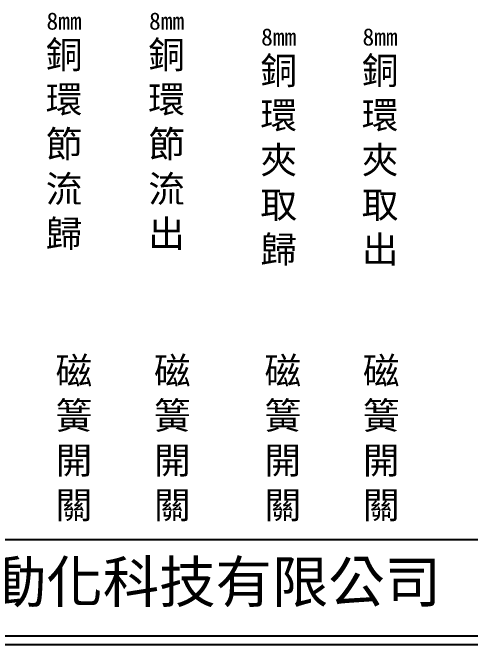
# Model space of a CAD drawing. Extents: x 275 to 562, y 265 to 469.
# Drawn here: x 341.3 to 407.8, y 264.9 to 356.7 of the extents above; entities that cross this region are included whole.
import ezdxf

# ---------------------------------------------------------------- set-up
doc = ezdxf.new("R2010")
doc.units = 0
doc.layers.add('圖框層', color=7, linetype='CONTINUOUS')
doc.layers.add('標尺寸層', color=3, linetype='CONTINUOUS')
doc.styles.add('CNS', font='romanc.shx', dxfattribs={"bigfont": 'chineset.shx'})
doc.styles.add('STSL', font='kaiu.ttf')

msp = doc.modelspace()

# ---------------------------------------------------------------- linework, layer by layer
at = {"layer": '圖框層', "color": 7}
for p, q in [((276.148, 280.195), (560.648, 280.195)), ((276.148, 266.195), (560.648, 266.195)), ((274.898, 264.945), (561.898, 264.945))]:
    msp.add_line(p, q, dxfattribs=at)

# ---------------------------------------------------------------- texts
at = {"layer": '圖框層', "color": 4, "style": 'STSL'}
msp.add_text('泓陞自動化科技有限公司', height=6, dxfattribs=at).set_placement((313.501, 271.022))
at = {"layer": '標尺寸層', "color": 7, "char_height": 3.9, "width": 4.96081, "attachment_point": 5, "style": 'CNS'}
for s, insert in [('{\\fDFKai-SB|b0|i0|c136|p65;\\H0.64103x;8mm\\H1.56x;\\P銅環節流\\P歸}', (348.802, 339.464)), ('{\\fDFKai-SB|b0|i0|c136|p65;\\H0.64103x;8mm\\H1.56x;\\P銅環節流\\P出}', (363.689, 339.464)), ('{\\fDFKai-SB|b0|i0|c136|p65;\\H0.64103x;8mm\\H1.56x;\\P銅環夾取歸}', (379.96, 337.157)), ('{\\fDFKai-SB|b0|i0|c136|p65;\\H0.64103x;8mm\\P\\H1.56x;銅環夾取出}', (394.672, 337.157)), ('{\\fDFKai-SB|b0|i0|c136|p65;磁簧開關}', (350.236, 294.709)), ('{\\fDFKai-SB|b0|i0|c136|p65;磁簧開關}', (364.517, 294.709)), ('{\\fDFKai-SB|b0|i0|c136|p65;磁簧開關}', (380.558, 294.709)), ('{\\fDFKai-SB|b0|i0|c136|p65;磁簧開關}', (394.84, 294.709))]:
    msp.add_mtext(s, dxfattribs=dict(at, insert=insert))

doc.saveas('drawing.dxf')
